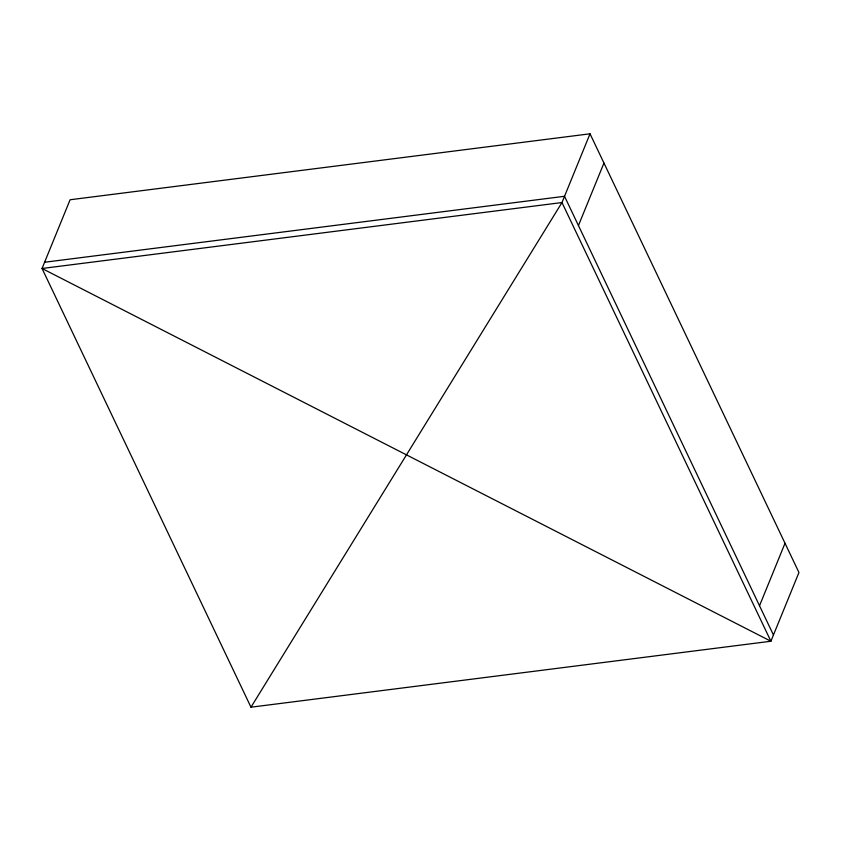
<?xml version="1.0" encoding="UTF-8"?>
<svg xmlns="http://www.w3.org/2000/svg" width="841" height="841" viewBox="0 0 841 841"><rect width="100%" height="100%" fill="white"/><g stroke="black" fill="none" stroke-linecap="round" stroke-linejoin="round"><path stroke-width="1.26" d="M590.025 133.803L561.977 202.544L250.975 707.197L42.05 268.489L70.097 199.759L590.025 133.803L798.95 572.511L770.903 641.241L250.975 707.197M578.45 225.535L603.954 163.049M759.518 605.751L785.021 543.254M44.605 262.245L564.521 196.289L773.447 634.997M561.977 202.544L42.05 268.489L770.903 641.241L561.977 202.544"/></g></svg>
